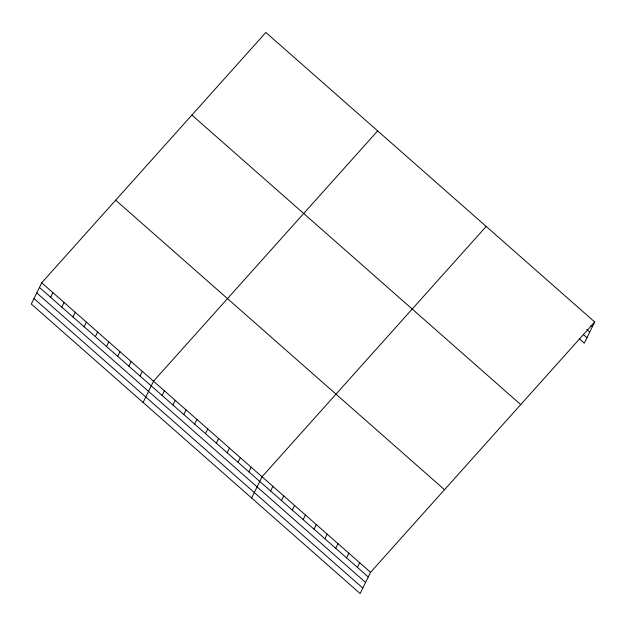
<?xml version="1.0" encoding="UTF-8"?>
<svg xmlns="http://www.w3.org/2000/svg" width="626" height="626" viewBox="0 0 626 626"><rect width="100%" height="100%" fill="white"/><g stroke="black" fill="none" stroke-linecap="round" stroke-linejoin="round"><path stroke-width="0.94" d="M41.707 282.788L31.3 304.025L360.138 593.55L370.545 572.313L594.7 321.975L265.862 32.45L41.707 282.788L370.545 572.313M50.604 297.28L52.881 292.632M61.786 307.123L64.063 302.475M72.968 316.967L75.245 312.319M84.15 326.811L86.427 322.163M95.332 336.655L97.609 332.007M106.514 346.499L108.791 341.851M117.688 356.343L119.965 351.695M128.87 366.187L131.147 361.538M140.052 376.03L142.329 371.382M143.104 402.463L153.511 381.226L377.666 130.889M162.087 395.429L164.364 390.78M172.933 404.983L175.21 400.335M183.786 414.537L186.063 409.889M194.639 424.092L196.916 419.443M205.492 433.646L207.769 428.998M216.346 443.2L218.623 438.552M227.191 452.755L229.468 448.106M238.044 462.309L240.321 457.661M248.898 471.863L251.175 467.215M251.621 498.006L262.028 476.769L486.183 226.432M270.604 490.972L272.881 486.324M281.45 500.526L283.727 495.878M292.303 510.08L294.58 505.432M303.156 519.635L305.433 514.987M314.009 529.189L316.286 524.541M324.863 538.743L327.14 534.095M335.708 548.298L337.985 543.65M346.561 557.852L348.839 553.204M357.415 567.406L359.692 562.758M594.7 321.975L584.293 343.212L579.23 338.752M590.975 325.348L592.423 326.623M586.844 329.55L589.739 332.093M583.362 334.55L586.977 337.735M191.885 115.059L520.73 404.584M115.677 200.179L444.515 489.704M39.43 287.436L368.268 576.961M36.746 292.913L365.584 582.438M33.984 298.555L362.822 588.08"/></g></svg>
